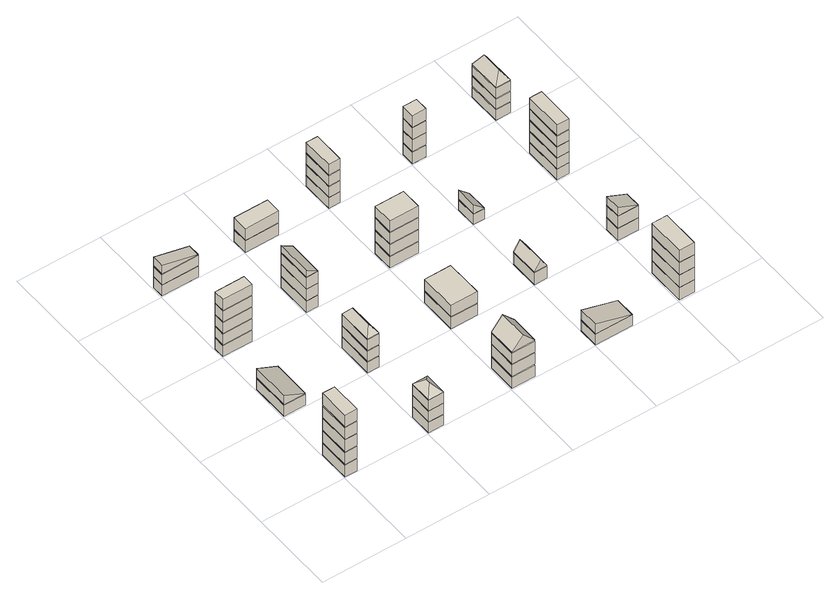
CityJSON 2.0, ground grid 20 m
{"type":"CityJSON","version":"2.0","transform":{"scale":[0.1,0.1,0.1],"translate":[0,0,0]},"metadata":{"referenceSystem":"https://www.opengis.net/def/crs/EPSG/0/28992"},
"CityObjects":{
"building1":{"type":"Building","attributes":{"roofType":"Flat","yearOfConstruction":1969,"function":"Residential","storeysAboveGround":5},"geometry":[{"type":"Solid","lod":"2","boundaries":[[[[0,1,2,3]],[[4,5,6,7]],[[2,4,7,3]],[[1,5,4,2]],[[0,6,5,1]],[[3,7,6,0]],[[8,9,10,11]],[[12,13,14,15]],[[10,12,15,11]],[[9,13,12,10]],[[8,14,13,9]],[[11,15,14,8]],[[16,17,18,19]],[[20,21,22,23]],[[18,20,23,19]],[[17,21,20,18]],[[16,22,21,17]],[[19,23,22,16]],[[24,25,26,27]],[[28,29,30,31]],[[26,28,31,27]],[[25,29,28,26]],[[24,30,29,25]],[[27,31,30,24]],[[32,33,34,35]],[[36,37,38,39]],[[34,36,39,35]],[[33,37,36,34]],[[32,38,37,33]],[[35,39,38,32]]]]}]},
"building2":{"type":"Building","attributes":{"roofType":"Shed","yearOfConstruction":1976,"function":"Residential","storeysAboveGround":1},"geometry":[{"type":"Solid","lod":"2","boundaries":[[[[40,41,42,43]],[[44,45,46,47]],[[42,44,47,43]],[[41,45,44,42]],[[40,46,45,41]],[[43,47,46,40]],[[48,49,50,51]],[[50,49,52,53]],[[50,53,51]],[[48,52,49]],[[53,52,48,51]]]]}]},
"building3":{"type":"Building","attributes":{"roofType":"Flat","yearOfConstruction":1965,"function":"Residential","storeysAboveGround":5},"geometry":[{"type":"Solid","lod":"2","boundaries":[[[[54,55,56,57]],[[58,59,60,61]],[[56,58,61,57]],[[55,59,58,56]],[[54,60,59,55]],[[57,61,60,54]],[[62,63,64,65]],[[66,67,68,69]],[[64,66,69,65]],[[63,67,66,64]],[[62,68,67,63]],[[65,69,68,62]],[[70,71,72,73]],[[74,75,76,77]],[[72,74,77,73]],[[71,75,74,72]],[[70,76,75,71]],[[73,77,76,70]],[[78,79,80,81]],[[82,83,84,85]],[[80,82,85,81]],[[79,83,82,80]],[[78,84,83,79]],[[81,85,84,78]],[[86,87,88,89]],[[90,91,92,93]],[[88,90,93,89]],[[87,91,90,88]],[[86,92,91,87]],[[89,93,92,86]]]]}]},
"building4":{"type":"Building","attributes":{"roofType":"Hipped","yearOfConstruction":1967,"function":"Residential","storeysAboveGround":3},"geometry":[{"type":"Solid","lod":"2","boundaries":[[[[94,95,96,97]],[[98,99,100,101]],[[96,98,101,97]],[[95,99,98,96]],[[94,100,99,95]],[[97,101,100,94]],[[102,103,104,105]],[[106,107,108,109]],[[104,106,109,105]],[[103,107,106,104]],[[102,108,107,103]],[[105,109,108,102]],[[110,111,112,113]],[[114,115,116,117]],[[112,114,117,113]],[[111,115,114,112]],[[110,116,115,111]],[[113,117,116,110]],[[118,119,120]],[[121,122,119,118]],[[123,122,121]],[[120,119,122,123]],[[123,121,118,120]]]]}]},
"building5":{"type":"Building","attributes":{"roofType":"Shed","yearOfConstruction":1990,"function":"Residential","storeysAboveGround":2},"geometry":[{"type":"Solid","lod":"2","boundaries":[[[[124,125,126,127]],[[128,129,130,131]],[[126,128,131,127]],[[125,129,128,126]],[[124,130,129,125]],[[127,131,130,124]],[[132,133,134,135]],[[136,137,138,139]],[[134,136,139,135]],[[133,137,136,134]],[[132,138,137,133]],[[135,139,138,132]],[[140,141,142,143]],[[142,141,144,145]],[[142,145,143]],[[140,144,141]],[[145,144,140,143]]]]}]},
"building6":{"type":"Building","attributes":{"roofType":"Hipped","yearOfConstruction":1959,"function":"Industrial","storeysAboveGround":3},"geometry":[{"type":"Solid","lod":"2","boundaries":[[[[146,147,148,149]],[[150,151,152,153]],[[148,150,153,149]],[[147,151,150,148]],[[146,152,151,147]],[[149,153,152,146]],[[154,155,156,157]],[[158,159,160,161]],[[156,158,161,157]],[[155,159,158,156]],[[154,160,159,155]],[[157,161,160,154]],[[162,163,164,165]],[[166,167,168,169]],[[164,166,169,165]],[[163,167,166,164]],[[162,168,167,163]],[[165,169,168,162]],[[170,171,172]],[[173,174,171,170]],[[175,174,173]],[[172,171,174,175]],[[175,173,170,172]]]]}]},
"building7":{"type":"Building","attributes":{"roofType":"Shed","yearOfConstruction":1948,"function":"Residential","storeysAboveGround":3},"geometry":[{"type":"Solid","lod":"2","boundaries":[[[[176,177,178,179]],[[180,181,182,183]],[[178,180,183,179]],[[177,181,180,178]],[[176,182,181,177]],[[179,183,182,176]],[[184,185,186,187]],[[188,189,190,191]],[[186,188,191,187]],[[185,189,188,186]],[[184,190,189,185]],[[187,191,190,184]],[[192,193,194,195]],[[196,197,198,199]],[[194,196,199,195]],[[193,197,196,194]],[[192,198,197,193]],[[195,199,198,192]],[[200,201,202,203]],[[202,201,204,205]],[[202,205,203]],[[200,204,201]],[[205,204,200,203]]]]}]},
"building8":{"type":"Building","attributes":{"roofType":"Flat","yearOfConstruction":2009,"function":"Residential","storeysAboveGround":2},"geometry":[{"type":"Solid","lod":"2","boundaries":[[[[206,207,208,209]],[[210,211,212,213]],[[208,210,213,209]],[[207,211,210,208]],[[206,212,211,207]],[[209,213,212,206]],[[214,215,216,217]],[[218,219,220,221]],[[216,218,221,217]],[[215,219,218,216]],[[214,220,219,215]],[[217,221,220,214]]]]}]},
"building9":{"type":"Building","attributes":{"roofType":"Gabled","yearOfConstruction":1972,"function":"Residential","storeysAboveGround":3},"geometry":[{"type":"Solid","lod":"2","boundaries":[[[[222,223,224,225]],[[226,227,228,229]],[[224,226,229,225]],[[223,227,226,224]],[[222,228,227,223]],[[225,229,228,222]],[[230,231,232,233]],[[234,235,236,237]],[[232,234,237,233]],[[231,235,234,232]],[[230,236,235,231]],[[233,237,236,230]],[[238,239,240,241]],[[242,243,244,245]],[[240,242,245,241]],[[239,243,242,240]],[[238,244,243,239]],[[241,245,244,238]],[[246,247,248]],[[249,250,247,246]],[[251,250,249]],[[248,247,250,251]],[[251,249,246,248]]]]}]},
"building10":{"type":"Building","attributes":{"roofType":"Flat","yearOfConstruction":1947,"function":"Residential","storeysAboveGround":2},"geometry":[{"type":"Solid","lod":"2","boundaries":[[[[252,253,254,255]],[[256,257,258,259]],[[254,256,259,255]],[[253,257,256,254]],[[252,258,257,253]],[[255,259,258,252]],[[260,261,262,263]],[[264,265,266,267]],[[262,264,267,263]],[[261,265,264,262]],[[260,266,265,261]],[[263,267,266,260]]]]}]},
"building11":{"type":"Building","attributes":{"roofType":"Flat","yearOfConstruction":1982,"function":"Residential","storeysAboveGround":4},"geometry":[{"type":"Solid","lod":"2","boundaries":[[[[268,269,270,271]],[[272,273,274,275]],[[270,272,275,271]],[[269,273,272,270]],[[268,274,273,269]],[[271,275,274,268]],[[276,277,278,279]],[[280,281,282,283]],[[278,280,283,279]],[[277,281,280,278]],[[276,282,281,277]],[[279,283,282,276]],[[284,285,286,287]],[[288,289,290,291]],[[286,288,291,287]],[[285,289,288,286]],[[284,290,289,285]],[[287,291,290,284]],[[292,293,294,295]],[[296,297,298,299]],[[294,296,299,295]],[[293,297,296,294]],[[292,298,297,293]],[[295,299,298,292]]]]}]},
"building12":{"type":"Building","attributes":{"roofType":"Flat","yearOfConstruction":1989,"function":"Residential","storeysAboveGround":4},"geometry":[{"type":"Solid","lod":"2","boundaries":[[[[300,301,302,303]],[[304,305,306,307]],[[302,304,307,303]],[[301,305,304,302]],[[300,306,305,301]],[[303,307,306,300]],[[308,309,310,311]],[[312,313,314,315]],[[310,312,315,311]],[[309,313,312,310]],[[308,314,313,309]],[[311,315,314,308]],[[316,317,318,319]],[[320,321,322,323]],[[318,320,323,319]],[[317,321,320,318]],[[316,322,321,317]],[[319,323,322,316]],[[324,325,326,327]],[[328,329,330,331]],[[326,328,331,327]],[[325,329,328,326]],[[324,330,329,325]],[[327,331,330,324]]]]}]},
"building13":{"type":"Building","attributes":{"roofType":"Shed","yearOfConstruction":1976,"function":"Residential","storeysAboveGround":1},"geometry":[{"type":"Solid","lod":"2","boundaries":[[[[332,333,334,335]],[[336,337,338,339]],[[334,336,339,335]],[[333,337,336,334]],[[332,338,337,333]],[[335,339,338,332]],[[340,341,342,343]],[[342,341,344,345]],[[342,345,343]],[[340,344,341]],[[345,344,340,343]]]]}]},
"building14":{"type":"Building","attributes":{"roofType":"Gabled","yearOfConstruction":1974,"function":"Residential","storeysAboveGround":1},"geometry":[{"type":"Solid","lod":"2","boundaries":[[[[346,347,348,349]],[[350,351,352,353]],[[348,350,353,349]],[[347,351,350,348]],[[346,352,351,347]],[[349,353,352,346]],[[354,355,356]],[[357,358,355,354]],[[359,358,357]],[[356,355,358,359]],[[359,357,354,356]]]]}]},
"building15":{"type":"Building","attributes":{"roofType":"Shed","yearOfConstruction":1972,"function":"Residential","storeysAboveGround":1},"geometry":[{"type":"Solid","lod":"2","boundaries":[[[[360,361,362,363]],[[364,365,366,367]],[[362,364,367,363]],[[361,365,364,362]],[[360,366,365,361]],[[363,367,366,360]],[[368,369,370,371]],[[370,369,372,373]],[[370,373,371]],[[368,372,369]],[[373,372,368,371]]]]}]},
"building16":{"type":"Building","attributes":{"roofType":"Flat","yearOfConstruction":1966,"function":"Residential","storeysAboveGround":4},"geometry":[{"type":"Solid","lod":"2","boundaries":[[[[374,375,376,377]],[[378,379,380,381]],[[376,378,381,377]],[[375,379,378,376]],[[374,380,379,375]],[[377,381,380,374]],[[382,383,384,385]],[[386,387,388,389]],[[384,386,389,385]],[[383,387,386,384]],[[382,388,387,383]],[[385,389,388,382]],[[390,391,392,393]],[[394,395,396,397]],[[392,394,397,393]],[[391,395,394,392]],[[390,396,395,391]],[[393,397,396,390]],[[398,399,400,401]],[[402,403,404,405]],[[400,402,405,401]],[[399,403,402,400]],[[398,404,403,399]],[[401,405,404,398]]]]}]},
"building17":{"type":"Building","attributes":{"roofType":"Flat","yearOfConstruction":1998,"function":"Residential","storeysAboveGround":4},"geometry":[{"type":"Solid","lod":"2","boundaries":[[[[406,407,408,409]],[[410,411,412,413]],[[408,410,413,409]],[[407,411,410,408]],[[406,412,411,407]],[[409,413,412,406]],[[414,415,416,417]],[[418,419,420,421]],[[416,418,421,417]],[[415,419,418,416]],[[414,420,419,415]],[[417,421,420,414]],[[422,423,424,425]],[[426,427,428,429]],[[424,426,429,425]],[[423,427,426,424]],[[422,428,427,423]],[[425,429,428,422]],[[430,431,432,433]],[[434,435,436,437]],[[432,434,437,433]],[[431,435,434,432]],[[430,436,435,431]],[[433,437,436,430]]]]}]},
"building18":{"type":"Building","attributes":{"roofType":"Shed","yearOfConstruction":1952,"function":"Industrial","storeysAboveGround":2},"geometry":[{"type":"Solid","lod":"2","boundaries":[[[[438,439,440,441]],[[442,443,444,445]],[[440,442,445,441]],[[439,443,442,440]],[[438,444,443,439]],[[441,445,444,438]],[[446,447,448,449]],[[450,451,452,453]],[[448,450,453,449]],[[447,451,450,448]],[[446,452,451,447]],[[449,453,452,446]],[[454,455,456,457]],[[456,455,458,459]],[[456,459,457]],[[454,458,455]],[[459,458,454,457]]]]}]},
"building19":{"type":"Building","attributes":{"roofType":"Flat","yearOfConstruction":1966,"function":"Industrial","storeysAboveGround":5},"geometry":[{"type":"Solid","lod":"2","boundaries":[[[[460,461,462,463]],[[464,465,466,467]],[[462,464,467,463]],[[461,465,464,462]],[[460,466,465,461]],[[463,467,466,460]],[[468,469,470,471]],[[472,473,474,475]],[[470,472,475,471]],[[469,473,472,470]],[[468,474,473,469]],[[471,475,474,468]],[[476,477,478,479]],[[480,481,482,483]],[[478,480,483,479]],[[477,481,480,478]],[[476,482,481,477]],[[479,483,482,476]],[[484,485,486,487]],[[488,489,490,491]],[[486,488,491,487]],[[485,489,488,486]],[[484,490,489,485]],[[487,491,490,484]],[[492,493,494,495]],[[496,497,498,499]],[[494,496,499,495]],[[493,497,496,494]],[[492,498,497,493]],[[495,499,498,492]]]]}]},
"building20":{"type":"Building","attributes":{"roofType":"Hipped","yearOfConstruction":1998,"function":"Industrial","storeysAboveGround":3},"geometry":[{"type":"Solid","lod":"2","boundaries":[[[[500,501,502,503]],[[504,505,506,507]],[[502,504,507,503]],[[501,505,504,502]],[[500,506,505,501]],[[503,507,506,500]],[[508,509,510,511]],[[512,513,514,515]],[[510,512,515,511]],[[509,513,512,510]],[[508,514,513,509]],[[511,515,514,508]],[[516,517,518,519]],[[520,521,522,523]],[[518,520,523,519]],[[517,521,520,518]],[[516,522,521,517]],[[519,523,522,516]],[[524,525,526]],[[527,528,525,524]],[[529,528,527]],[[526,525,528,529]],[[529,527,524,526]]]]}]}
},
"vertices":[
[2,76,1],[31,76,1],[31,2,1],[2,2,1],[31,2,34],[31,76,34],[2,76,34],[2,2,34],[2,76,36],[31,76,36],[31,2,36],[2,2,36],[31,2,69],[31,76,69],[2,76,69],[2,2,69],[2,76,71],[31,76,71],[31,2,71],[2,2,71],[31,2,104],[31,76,104],[2,76,104],[2,2,104],[2,76,106],[31,76,106],[31,2,106],[2,2,106],[31,2,138],[31,76,138],[2,76,138],[2,2,138],[2,76,141],[31,76,141],[31,2,141],[2,2,141],[31,2,173],[31,76,173],[2,76,173],[2,2,173],
[3,293,1],[54,293,1],[54,203,1],[3,203,1],[54,203,31],[54,293,31],[3,293,31],[3,203,31],[3,293,34],[54,293,34],[54,203,34],[3,203,34],[3,293,59],[3,203,59],
[2,428,1],[72,428,1],[72,402,1],[2,402,1],[72,402,31],[72,428,31],[2,428,31],[2,402,31],[2,428,34],[72,428,34],[72,402,34],[2,402,34],[72,402,63],[72,428,63],[2,428,63],[2,402,63],[2,428,66],[72,428,66],[72,402,66],[2,402,66],[72,402,95],[72,428,95],[2,428,95],[2,402,95],[2,428,98],[72,428,98],[72,402,98],[2,402,98],[72,402,127],[72,428,127],[2,428,127],[2,402,127],[2,428,130],[72,428,130],[72,402,130],[2,402,130],[72,402,160],[72,428,160],[2,428,160],[2,402,160],
[202,55,1],[238,55,1],[238,2,1],[202,2,1],[238,2,30],[238,55,30],[202,55,30],[202,2,30],[202,55,32],[238,55,32],[238,2,32],[202,2,32],[238,2,61],[238,55,61],[202,55,61],[202,2,61],[202,55,63],[238,55,63],[238,2,63],[202,2,63],[238,2,92],[238,55,92],[202,55,92],[202,2,92],[238,2,94],[220,23,113],[202,2,94],[238,55,94],[220,34,113],[202,55,94],
[3,631,1],[90,631,1],[90,603,1],[3,603,1],[90,603,30],[90,631,30],[3,631,30],[3,603,30],[3,631,32],[90,631,32],[90,603,32],[3,603,32],[90,603,60],[90,631,60],[3,631,60],[3,603,60],[3,631,63],[90,631,63],[90,603,63],[3,603,63],[3,631,86],[3,603,86],
[202,286,1],[229,286,1],[229,202,1],[202,202,1],[229,202,30],[229,286,30],[202,286,30],[202,202,30],[202,286,33],[229,286,33],[229,202,33],[202,202,33],[229,202,61],[229,286,61],[202,286,61],[202,202,61],[202,286,64],[229,286,64],[229,202,64],[202,202,64],[229,202,93],[229,286,93],[202,286,93],[202,202,93],[229,202,95],[216,218,116],[202,202,95],[229,286,95],[216,271,116],[202,286,95],
[202,485,1],[230,485,1],[230,402,1],[202,402,1],[230,402,32],[230,485,32],[202,485,32],[202,402,32],[202,485,34],[230,485,34],[230,402,34],[202,402,34],[230,402,65],[230,485,65],[202,485,65],[202,402,65],[202,485,67],[230,485,67],[230,402,67],[202,402,67],[230,402,98],[230,485,98],[202,485,98],[202,402,98],[202,485,100],[230,485,100],[230,402,100],[202,402,100],[202,485,118],[202,402,118],
[202,639,1],[282,639,1],[282,602,1],[202,602,1],[282,602,33],[282,639,33],[202,639,33],[202,602,33],[202,639,35],[282,639,35],[282,602,35],[202,602,35],[282,602,67],[282,639,67],[202,639,67],[202,602,67],
[403,71,1],[458,71,1],[458,3,1],[403,3,1],[458,3,32],[458,71,32],[403,71,32],[403,3,32],[403,71,35],[458,71,35],[458,3,35],[403,3,35],[458,3,66],[458,71,66],[403,71,66],[403,3,66],[403,71,69],[458,71,69],[458,3,69],[403,3,69],[458,3,99],[458,71,99],[403,71,99],[403,3,99],[458,3,102],[430,3,134],[403,3,102],[458,71,102],[430,71,134],[403,71,102],
[402,289,1],[465,289,1],[465,202,1],[402,202,1],[465,202,32],[465,289,32],[402,289,32],[402,202,32],[402,289,35],[465,289,35],[465,202,35],[402,202,35],[465,202,66],[465,289,66],[402,289,66],[402,202,66],
[403,452,1],[471,452,1],[471,403,1],[403,403,1],[471,403,32],[471,452,32],[403,452,32],[403,403,32],[403,452,35],[471,452,35],[471,403,35],[403,403,35],[471,403,65],[471,452,65],[403,452,65],[403,403,65],[403,452,68],[471,452,68],[471,403,68],[403,403,68],[471,403,99],[471,452,99],[403,452,99],[403,403,99],[403,452,102],[471,452,102],[471,403,102],[403,403,102],[471,403,132],[471,452,132],[403,452,132],[403,403,132],
[402,676,1],[429,676,1],[429,602,1],[402,602,1],[429,602,30],[429,676,30],[402,676,30],[402,602,30],[402,676,32],[429,676,32],[429,602,32],[402,602,32],[429,602,61],[429,676,61],[402,676,61],[402,602,61],[402,676,63],[429,676,63],[429,602,63],[402,602,63],[429,602,92],[429,676,92],[402,676,92],[402,602,92],[402,676,94],[429,676,94],[429,602,94],[402,602,94],[429,602,123],[429,676,123],[402,676,123],[402,602,123],
[602,49,1],[690,49,1],[690,2,1],[602,2,1],[690,2,30],[690,49,30],[602,49,30],[602,2,30],[602,49,32],[690,49,32],[690,2,32],[602,2,32],[602,49,59],[602,2,59],
[602,270,1],[632,270,1],[632,202,1],[602,202,1],[632,202,34],[632,270,34],[602,270,34],[602,202,34],[632,202,36],[617,202,61],[602,202,36],[632,270,36],[617,270,61],[602,270,36],
[602,451,1],[628,451,1],[628,402,1],[602,402,1],[628,402,29],[628,451,29],[602,451,29],[602,402,29],[602,451,31],[628,451,31],[628,402,31],[602,402,31],[602,451,56],[602,402,56],
[603,634,1],[635,634,1],[635,603,1],[603,603,1],[635,603,33],[635,634,33],[603,634,33],[603,603,33],[603,634,35],[635,634,35],[635,603,35],[603,603,35],[635,603,67],[635,634,67],[603,634,67],[603,603,67],[603,634,69],[635,634,69],[635,603,69],[603,603,69],[635,603,101],[635,634,101],[603,634,101],[603,603,101],[603,634,103],[635,634,103],[635,603,103],[603,603,103],[635,603,135],[635,634,135],[603,634,135],[603,603,135],
[804,94,1],[840,94,1],[840,4,1],[804,4,1],[840,4,34],[840,94,34],[804,94,34],[804,4,34],[804,94,36],[840,94,36],[840,4,36],[804,4,36],[840,4,69],[840,94,69],[804,94,69],[804,4,69],[804,94,71],[840,94,71],[840,4,71],[804,4,71],[840,4,104],[840,94,104],[804,94,104],[804,4,104],[804,94,106],[840,94,106],[840,4,106],[804,4,106],[840,4,139],[840,94,139],[804,94,139],[804,4,139],
[802,239,1],[851,239,1],[851,202,1],[802,202,1],[851,202,34],[851,239,34],[802,239,34],[802,202,34],[802,239,36],[851,239,36],[851,202,36],[802,202,36],[851,202,68],[851,239,68],[802,239,68],[802,202,68],[802,239,70],[851,239,70],[851,202,70],[802,202,70],[802,239,93],[802,202,93],
[803,493,1],[832,493,1],[832,403,1],[803,403,1],[832,403,30],[832,493,30],[803,493,30],[803,403,30],[803,493,32],[832,493,32],[832,403,32],[803,403,32],[832,403,61],[832,493,61],[803,493,61],[803,403,61],[803,493,63],[832,493,63],[832,403,63],[803,403,63],[832,403,92],[832,493,92],[803,493,92],[803,403,92],[803,493,94],[832,493,94],[832,403,94],[803,403,94],[832,403,123],[832,493,123],[803,493,123],[803,403,123],[803,493,125],[832,493,125],[832,403,125],[803,403,125],[832,403,154],[832,493,154],[803,493,154],[803,403,154],
[802,680,1],[837,680,1],[837,602,1],[802,602,1],[837,602,29],[837,680,29],[802,680,29],[802,602,29],[802,680,32],[837,680,32],[837,602,32],[802,602,32],[837,602,59],[837,680,59],[802,680,59],[802,602,59],[802,680,62],[837,680,62],[837,602,62],[802,602,62],[837,602,89],[837,680,89],[802,680,89],[802,602,89],[837,602,92],[820,616,118],[802,602,92],[837,680,92],[820,666,118],[802,680,92]
]}
